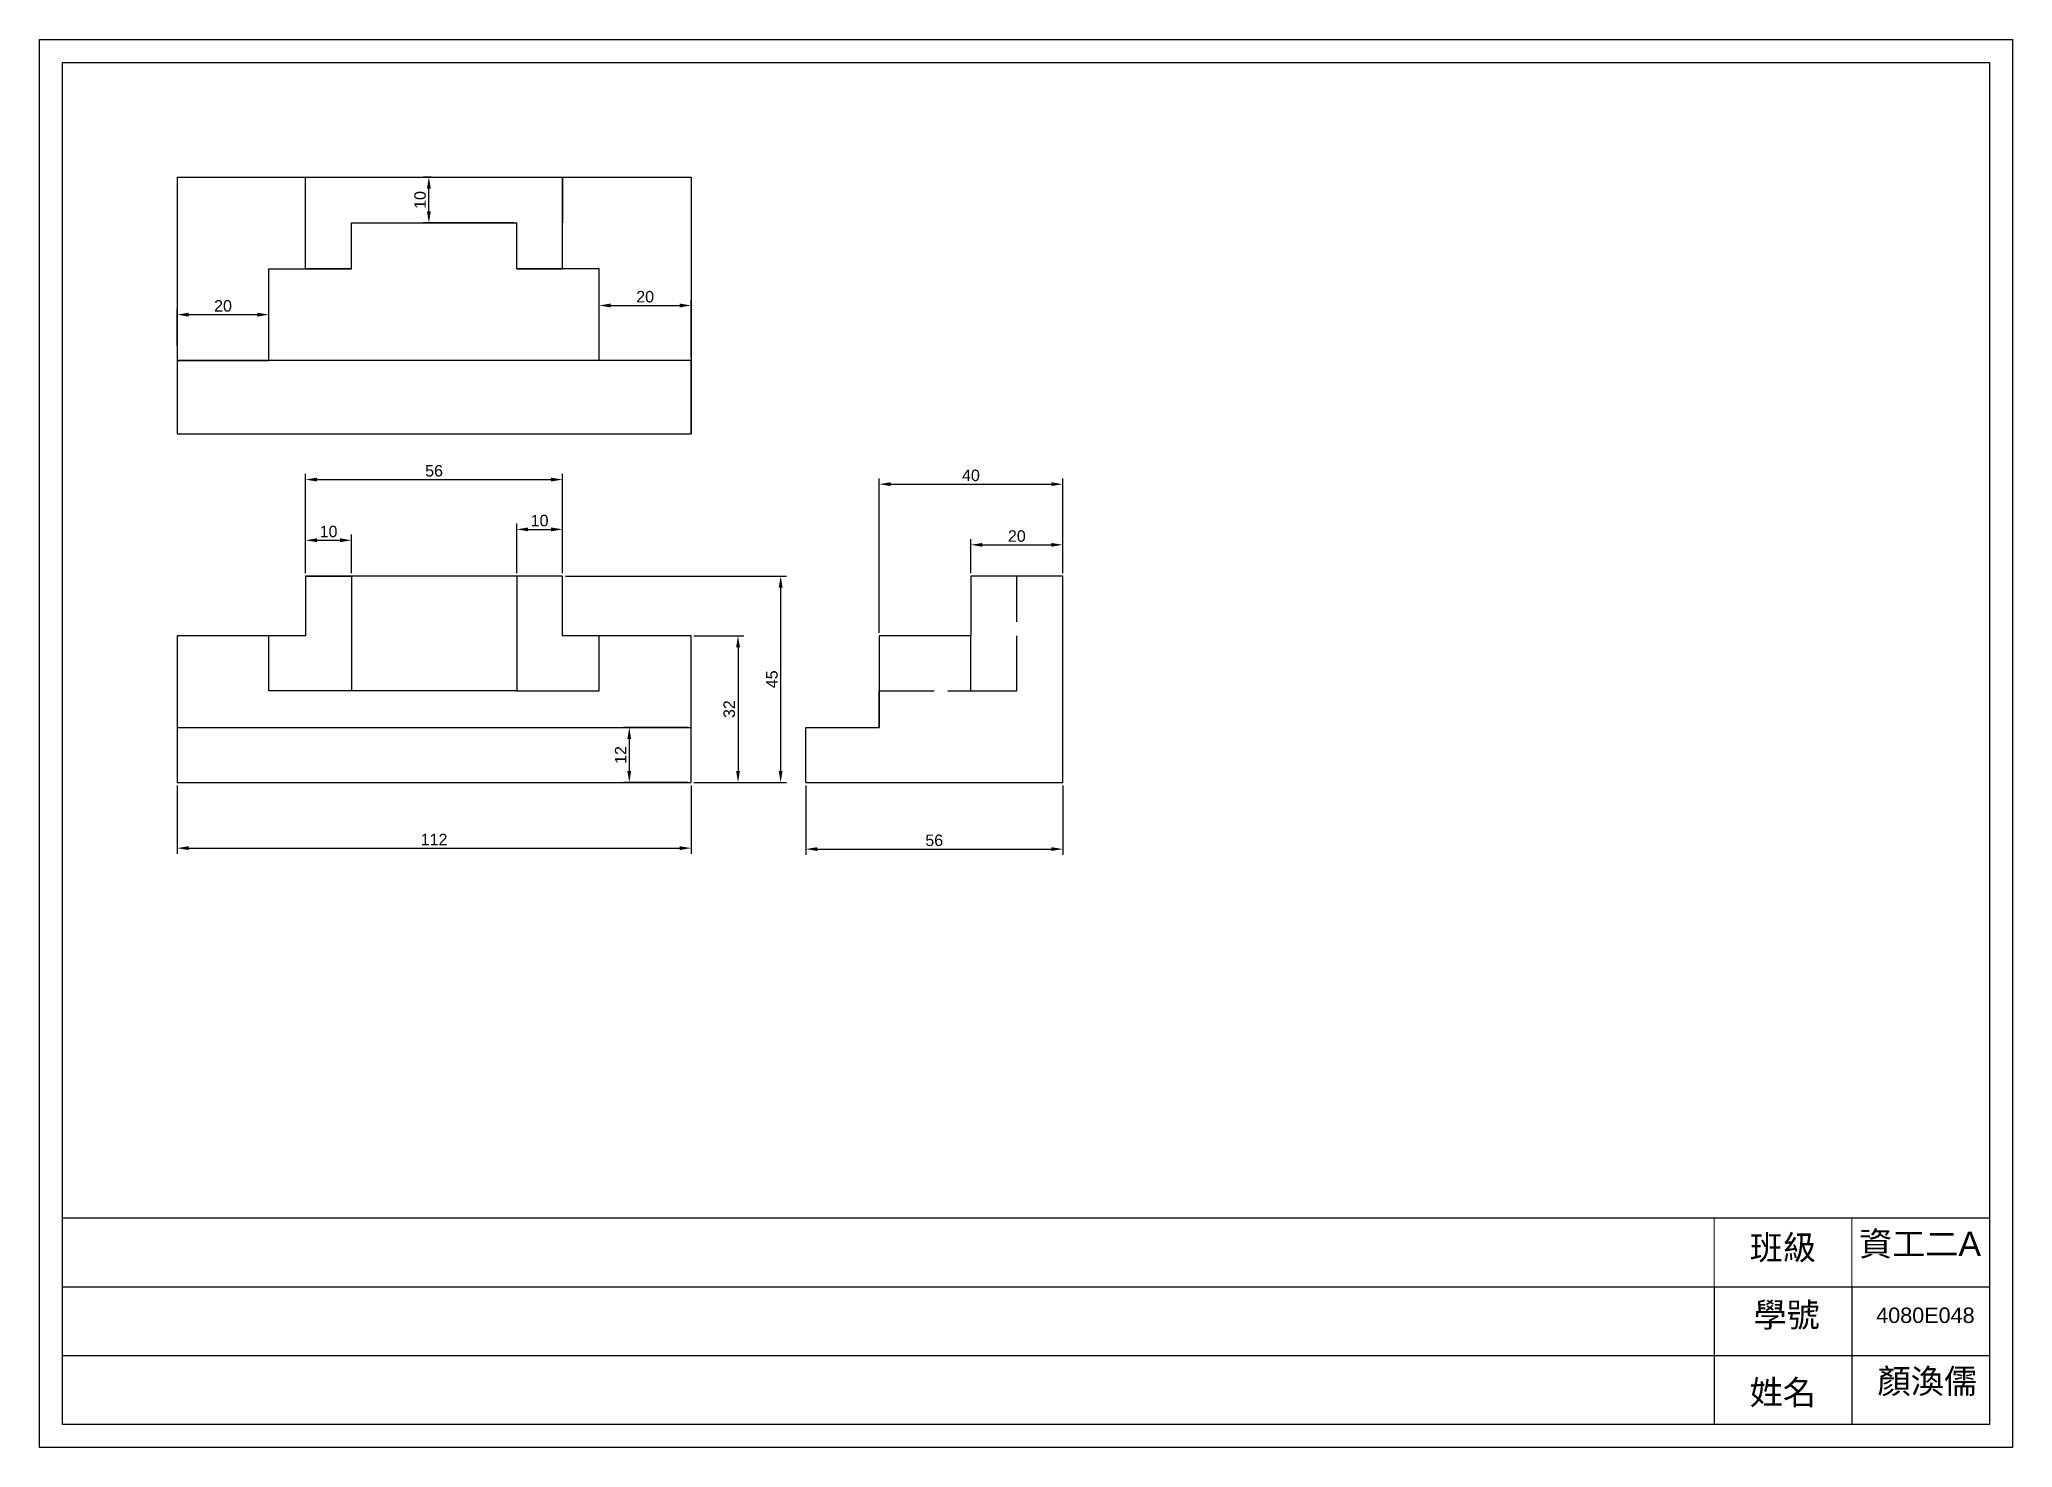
# Model space of a CAD drawing. Header units: millimetres. Extents: x 1802 to 2232, y 1807 to 2114.
import ezdxf

# ---------------------------------------------------------------- set-up
doc = ezdxf.new("R2010")
doc.units = ezdxf.units.MM
doc.linetypes.add('ACAD_ISO02W100', pattern=[15, 12, -3])
doc.styles.get("Standard").update_dxf_attribs({"font": 'arial.ttf'})
doc.dimstyles.new('ISO-25', dxfattribs={"dimtxt": 2.5, "dimasz": 2.5, "dimexe": 1.25, "dimexo": 0.625, "dimtad": 1, "dimtxsty": 'Standard', "dimcen": 2.5, "dimadec": 0, "dimazin": 0, "dimtfac": 1, "dimtmove": 0, "dimatfit": 3, "dimfxl": 1, "dimarcsym": 0})

# ---------------------------------------------------------------- blocks, each defined once
blk = doc.blocks.new('*D32')
at = {"color": 0, "lineweight": -2, "transparency": 16777216}
for p, q in [((1832.44, 1951.15), (1832.44, 1936.21)), ((1944.44, 1951.15), (1944.44, 1936.21)), ((1834.94, 1937.46), (1941.94, 1937.46))]:
    blk.add_line(p, q, dxfattribs=at)
at = {"color": 0, "transparency": 16777216}
for points in [[(1834.94, 1937.87), (1834.94, 1937.04), (1832.44, 1937.46)], [(1941.94, 1937.87), (1941.94, 1937.04), (1944.44, 1937.46)]]:
    blk.add_solid(points, dxfattribs=at)
at = {"layer": 'Defpoints', "color": 0, "transparency": 16777216}
for p in [(1832.44, 1951.77), (1944.44, 1951.77), (1944.44, 1937.46)]:
    blk.add_point(p, dxfattribs=at)
at = {"color": 0, "transparency": 16777216, "insert": (1888.44, 1939.34), "char_height": 2.5, "attachment_point": 5}
blk.add_mtext('112', dxfattribs=at)
blk = doc.blocks.new('*D33')
at = {"color": 0, "lineweight": -2, "transparency": 16777216}
for p, q in [((1860.44, 1997.4), (1860.44, 2005.83)), ((1862.94, 2004.58), (1867.94, 2004.58)), ((1870.44, 1997.4), (1870.44, 2005.83))]:
    blk.add_line(p, q, dxfattribs=at)
at = {"color": 0, "transparency": 16777216}
for points in [[(1862.94, 2005), (1862.94, 2004.16), (1860.44, 2004.58)], [(1867.94, 2005), (1867.94, 2004.16), (1870.44, 2004.58)]]:
    blk.add_solid(points, dxfattribs=at)
at = {"layer": 'Defpoints', "color": 0, "transparency": 16777216}
for p in [(1870.44, 2004.58), (1860.44, 1996.77), (1870.44, 1996.77)]:
    blk.add_point(p, dxfattribs=at)
at = {"color": 0, "transparency": 16777216, "insert": (1865.44, 2006.48), "char_height": 2.5, "attachment_point": 5}
blk.add_mtext('10', dxfattribs=at)
blk = doc.blocks.new('*D34')
at = {"color": 0, "lineweight": -2, "transparency": 16777216}
for p, q in [((1906.44, 1997.4), (1906.44, 2008.2)), ((1916.44, 1997.4), (1916.44, 2008.2)), ((1908.94, 2006.95), (1913.94, 2006.95))]:
    blk.add_line(p, q, dxfattribs=at)
at = {"color": 0, "transparency": 16777216}
for points in [[(1908.94, 2007.37), (1908.94, 2006.53), (1906.44, 2006.95)], [(1913.94, 2007.37), (1913.94, 2006.53), (1916.44, 2006.95)]]:
    blk.add_solid(points, dxfattribs=at)
at = {"layer": 'Defpoints', "color": 0, "transparency": 16777216}
for p in [(1916.44, 2006.95), (1906.44, 1996.77), (1916.44, 1996.77)]:
    blk.add_point(p, dxfattribs=at)
at = {"color": 0, "transparency": 16777216, "insert": (1911.44, 2008.85), "char_height": 2.5, "attachment_point": 5}
blk.add_mtext('10', dxfattribs=at)
blk = doc.blocks.new('*D35')
at = {"color": 0, "lineweight": -2, "transparency": 16777216}
for p, q in [((1860.44, 1997.4), (1860.44, 2019.06)), ((1862.94, 2017.81), (1913.94, 2017.81)), ((1916.44, 1997.4), (1916.44, 2019.06))]:
    blk.add_line(p, q, dxfattribs=at)
at = {"color": 0, "transparency": 16777216}
for points in [[(1862.94, 2018.23), (1862.94, 2017.39), (1860.44, 2017.81)], [(1913.94, 2018.23), (1913.94, 2017.39), (1916.44, 2017.81)]]:
    blk.add_solid(points, dxfattribs=at)
at = {"layer": 'Defpoints', "color": 0, "transparency": 16777216}
for p in [(1916.44, 2017.81), (1860.44, 1996.77), (1916.44, 1996.77)]:
    blk.add_point(p, dxfattribs=at)
at = {"color": 0, "transparency": 16777216, "insert": (1888.44, 2019.71), "char_height": 2.5, "attachment_point": 5}
blk.add_mtext('56', dxfattribs=at)
blk = doc.blocks.new('*D36')
at = {"color": 0, "lineweight": -2, "transparency": 16777216}
for p, q in [((1943.81, 1963.77), (1929.73, 1963.77)), ((1930.98, 1961.27), (1930.98, 1954.27)), ((1943.81, 1951.77), (1929.73, 1951.77))]:
    blk.add_line(p, q, dxfattribs=at)
at = {"color": 0, "transparency": 16777216}
for points in [[(1930.56, 1961.27), (1931.39, 1961.27), (1930.98, 1963.77)], [(1930.56, 1954.27), (1931.39, 1954.27), (1930.98, 1951.77)]]:
    blk.add_solid(points, dxfattribs=at)
at = {"layer": 'Defpoints', "color": 0, "transparency": 16777216}
for p in [(1944.44, 1963.77), (1930.98, 1951.77), (1944.44, 1951.77)]:
    blk.add_point(p, dxfattribs=at)
at = {"color": 0, "transparency": 16777216, "insert": (1929.1, 1957.77), "char_height": 2.5, "attachment_point": 5, "rotation": 90}
blk.add_mtext('12', dxfattribs=at)
blk = doc.blocks.new('*D37')
at = {"color": 0, "lineweight": -2, "transparency": 16777216}
for p, q in [((1945.06, 1983.77), (1955.93, 1983.77)), ((1954.68, 1981.27), (1954.68, 1954.27)), ((1945.06, 1951.77), (1955.93, 1951.77))]:
    blk.add_line(p, q, dxfattribs=at)
at = {"color": 0, "transparency": 16777216}
for points in [[(1954.27, 1981.27), (1955.1, 1981.27), (1954.68, 1983.77)], [(1954.27, 1954.27), (1955.1, 1954.27), (1954.68, 1951.77)]]:
    blk.add_solid(points, dxfattribs=at)
at = {"layer": 'Defpoints', "color": 0, "transparency": 16777216}
for p in [(1944.44, 1983.77), (1944.44, 1951.77), (1954.68, 1951.77)]:
    blk.add_point(p, dxfattribs=at)
at = {"color": 0, "transparency": 16777216, "insert": (1952.78, 1967.77), "char_height": 2.5, "attachment_point": 5, "rotation": 90}
blk.add_mtext('32', dxfattribs=at)
blk = doc.blocks.new('*D38')
at = {"color": 0, "lineweight": -2, "transparency": 16777216}
for p, q in [((1917.06, 1996.77), (1965.22, 1996.77)), ((1963.97, 1994.27), (1963.97, 1954.27)), ((1945.06, 1951.77), (1965.22, 1951.77))]:
    blk.add_line(p, q, dxfattribs=at)
at = {"color": 0, "transparency": 16777216}
for points in [[(1963.55, 1994.27), (1964.39, 1994.27), (1963.97, 1996.77)], [(1963.55, 1954.27), (1964.39, 1954.27), (1963.97, 1951.77)]]:
    blk.add_solid(points, dxfattribs=at)
at = {"layer": 'Defpoints', "color": 0, "transparency": 16777216}
for p in [(1916.44, 1996.77), (1944.44, 1951.77), (1963.97, 1951.77)]:
    blk.add_point(p, dxfattribs=at)
at = {"color": 0, "transparency": 16777216, "insert": (1962.07, 1974.27), "char_height": 2.5, "attachment_point": 5, "rotation": 90}
blk.add_mtext('45', dxfattribs=at)
blk = doc.blocks.new('*D39')
at = {"color": 0, "lineweight": -2, "transparency": 16777216}
for p, q in [((1832.44, 2046.96), (1832.44, 2055.02)), ((1834.94, 2053.77), (1849.94, 2053.77)), ((1852.44, 2046.96), (1852.44, 2055.02))]:
    blk.add_line(p, q, dxfattribs=at)
at = {"color": 0, "transparency": 16777216}
for points in [[(1834.94, 2054.19), (1834.94, 2053.35), (1832.44, 2053.77)], [(1849.94, 2054.19), (1849.94, 2053.35), (1852.44, 2053.77)]]:
    blk.add_solid(points, dxfattribs=at)
at = {"layer": 'Defpoints', "color": 0, "transparency": 16777216}
for p in [(1852.44, 2053.77), (1832.44, 2046.34), (1852.44, 2046.34)]:
    blk.add_point(p, dxfattribs=at)
at = {"color": 0, "transparency": 16777216, "insert": (1842.44, 2055.67), "char_height": 2.5, "attachment_point": 5}
blk.add_mtext('20', dxfattribs=at)
blk = doc.blocks.new('*D40')
at = {"color": 0, "lineweight": -2, "transparency": 16777216}
for p, q in [((1924.44, 2044.4), (1924.44, 2057.02)), ((1926.94, 2055.77), (1941.94, 2055.77)), ((1944.44, 2044.4), (1944.44, 2057.02))]:
    blk.add_line(p, q, dxfattribs=at)
at = {"color": 0, "transparency": 16777216}
for points in [[(1926.94, 2056.19), (1926.94, 2055.35), (1924.44, 2055.77)], [(1941.94, 2056.19), (1941.94, 2055.35), (1944.44, 2055.77)]]:
    blk.add_solid(points, dxfattribs=at)
at = {"layer": 'Defpoints', "color": 0, "transparency": 16777216}
for p in [(1944.44, 2055.77), (1924.44, 2043.77), (1944.44, 2043.77)]:
    blk.add_point(p, dxfattribs=at)
at = {"color": 0, "transparency": 16777216, "insert": (1934.44, 2057.67), "char_height": 2.5, "attachment_point": 5}
blk.add_mtext('20', dxfattribs=at)
blk = doc.blocks.new('*D41')
at = {"color": 0, "lineweight": -2, "transparency": 16777216}
for p, q in [((1887.81, 2083.77), (1886.06, 2083.77)), ((1887.31, 2076.27), (1887.31, 2081.27)), ((1905.81, 2073.77), (1886.06, 2073.77))]:
    blk.add_line(p, q, dxfattribs=at)
at = {"color": 0, "transparency": 16777216}
for points in [[(1886.89, 2081.27), (1887.72, 2081.27), (1887.31, 2083.77)], [(1886.89, 2076.27), (1887.72, 2076.27), (1887.31, 2073.77)]]:
    blk.add_solid(points, dxfattribs=at)
at = {"layer": 'Defpoints', "color": 0, "transparency": 16777216}
for p in [(1887.31, 2083.77), (1888.44, 2083.77), (1906.44, 2073.77)]:
    blk.add_point(p, dxfattribs=at)
at = {"color": 0, "transparency": 16777216, "insert": (1885.4, 2078.77), "char_height": 2.5, "attachment_point": 5, "rotation": 90}
blk.add_mtext('10', dxfattribs=at)
blk = doc.blocks.new('*D42')
at = {"color": 0, "lineweight": -2, "transparency": 16777216}
for p, q in [((1969.44, 1951.15), (1969.44, 1936)), ((2025.44, 1951.15), (2025.44, 1936)), ((1971.94, 1937.25), (2022.94, 1937.25))]:
    blk.add_line(p, q, dxfattribs=at)
at = {"color": 0, "transparency": 16777216}
for points in [[(1971.94, 1937.67), (1971.94, 1936.84), (1969.44, 1937.25)], [(2022.94, 1937.67), (2022.94, 1936.84), (2025.44, 1937.25)]]:
    blk.add_solid(points, dxfattribs=at)
at = {"layer": 'Defpoints', "color": 0, "transparency": 16777216}
for p in [(1969.44, 1951.77), (2025.44, 1951.77), (2025.44, 1937.25)]:
    blk.add_point(p, dxfattribs=at)
at = {"color": 0, "transparency": 16777216, "insert": (1997.44, 1939.15), "char_height": 2.5, "attachment_point": 5}
blk.add_mtext('56', dxfattribs=at)
blk = doc.blocks.new('*D43')
at = {"color": 0, "lineweight": -2, "transparency": 16777216}
for p, q in [((2005.44, 1997.4), (2005.44, 2004.84)), ((2025.44, 1997.4), (2025.44, 2004.84)), ((2007.94, 2003.59), (2022.94, 2003.59))]:
    blk.add_line(p, q, dxfattribs=at)
at = {"color": 0, "transparency": 16777216}
for points in [[(2007.94, 2004), (2007.94, 2003.17), (2005.44, 2003.59)], [(2022.94, 2004), (2022.94, 2003.17), (2025.44, 2003.59)]]:
    blk.add_solid(points, dxfattribs=at)
at = {"layer": 'Defpoints', "color": 0, "transparency": 16777216}
for p in [(2025.44, 2003.59), (2005.44, 1996.77), (2025.44, 1996.77)]:
    blk.add_point(p, dxfattribs=at)
at = {"color": 0, "transparency": 16777216, "insert": (2015.44, 2005.49), "char_height": 2.5, "attachment_point": 5}
blk.add_mtext('20', dxfattribs=at)
blk = doc.blocks.new('*D44')
at = {"color": 0, "lineweight": -2, "transparency": 16777216}
for p, q in [((1985.44, 1984.4), (1985.44, 2018.06)), ((1987.94, 2016.81), (2022.94, 2016.81)), ((2025.44, 1997.4), (2025.44, 2018.06))]:
    blk.add_line(p, q, dxfattribs=at)
at = {"color": 0, "transparency": 16777216}
for points in [[(1987.94, 2017.23), (1987.94, 2016.4), (1985.44, 2016.81)], [(2022.94, 2017.23), (2022.94, 2016.4), (2025.44, 2016.81)]]:
    blk.add_solid(points, dxfattribs=at)
at = {"layer": 'Defpoints', "color": 0, "transparency": 16777216}
for p in [(2025.44, 2016.81), (2025.44, 1996.77), (1985.44, 1983.77)]:
    blk.add_point(p, dxfattribs=at)
at = {"color": 0, "transparency": 16777216, "insert": (2005.44, 2018.72), "char_height": 2.5, "attachment_point": 5}
blk.add_mtext('40', dxfattribs=at)

msp = doc.modelspace()

# ---------------------------------------------------------------- linework, layer by layer
for p, q in [((1807.44, 2108.771), (2227.44, 2108.771)), ((1807.44, 1811.771), (1807.44, 2108.771)), ((2227.44, 2108.771), (2227.44, 1811.771)), ((1832.44, 2083.771), (1832.44, 2027.771)), ((1832.44, 2083.771), (1944.44, 2083.771)), ((1860.44, 2063.771), (1860.44, 2083.771)), ((1916.44, 2063.771), (1916.44, 2083.771)), ((1916.44, 2083.771), (1916.44, 2073.771)), ((1944.44, 2083.771), (1944.44, 2027.771)), ((1870.44, 2063.771), (1870.44, 2073.771)), ((1870.44, 2073.771), (1906.44, 2073.771)), ((1906.44, 2063.771), (1906.44, 2073.771)), ((1852.44, 2043.771), (1852.44, 2063.771)), ((1852.44, 2063.771), (1870.44, 2063.771)), ((1870.44, 2063.771), (1860.44, 2063.771)), ((1924.44, 2063.771), (1906.44, 2063.771)), ((1906.44, 2063.771), (1916.44, 2063.771)), ((1924.44, 2043.771), (1924.44, 2063.771)), ((1944.44, 2043.771), (1832.44, 2043.771)), ((1832.44, 2043.771), (1852.44, 2043.771)), ((1944.44, 2043.771), (1924.44, 2043.771)), ((1944.44, 2027.771), (1944.44, 2043.771)), ((1832.44, 2027.771), (1944.44, 2027.771)), ((1916.44, 1996.771), (1860.44, 1996.771)), ((1860.44, 1996.771), (1860.44, 1983.771)), ((1860.44, 1996.771), (1870.44, 1996.771)), ((1870.44, 1996.771), (1870.44, 1971.771)), ((1916.44, 1996.771), (1906.44, 1996.771)), ((1906.44, 1996.771), (1906.44, 1971.771)), ((1916.44, 1983.771), (1916.44, 1996.771)), ((2025.44, 1996.771), (2005.44, 1996.771)), ((2005.44, 1996.771), (2005.44, 1983.771)), ((2025.44, 1951.771), (2025.44, 1996.771)), ((1860.44, 1983.771), (1832.44, 1983.771)), ((1832.44, 1983.771), (1832.44, 1951.771)), ((1852.44, 1971.771), (1852.44, 1983.771)), ((1944.44, 1983.771), (1916.44, 1983.771)), ((1924.44, 1971.771), (1924.44, 1983.771)), ((1944.44, 1951.771), (1944.44, 1983.771)), ((2005.44, 1983.771), (1985.44, 1983.771)), ((1985.44, 1983.771), (1985.44, 1963.771)), ((1870.44, 1971.771), (1852.44, 1971.771)), ((1906.44, 1971.771), (1870.44, 1971.771)), ((1906.44, 1971.771), (1924.44, 1971.771)), ((1832.44, 1963.771), (1944.44, 1963.771)), ((1969.44, 1951.771), (1969.44, 1963.771)), ((1969.44, 1963.771), (1985.44, 1963.771)), ((1832.44, 1951.771), (1944.44, 1951.771)), ((1969.44, 1951.771), (2025.44, 1951.771)), ((2227.44, 1856.771), (1807.44, 1856.771)), ((2227.44, 1841.771), (1807.44, 1841.771)), ((2167.44, 1841.771), (2167.44, 1811.771)), ((2197.44, 1841.771), (2197.44, 1811.771)), ((2227.44, 1826.771), (1807.44, 1826.771)), ((2227.44, 1811.771), (1807.44, 1811.771))]:
    msp.add_line(p, q)
at = {"linetype": 'ACAD_ISO02W100'}
for p, q in [((2015.44, 1971.771), (2015.44, 1996.771)), ((2005.44, 1971.771), (2005.44, 1983.771)), ((1985.44, 1963.771), (1985.44, 1971.771)), ((1985.44, 1971.771), (2005.44, 1971.771)), ((2005.44, 1971.771), (2015.44, 1971.771))]:
    msp.add_line(p, q, dxfattribs=at)
at = {"lineweight": 15}
for p, q in [((2167.44, 1841.771), (2167.44, 1856.771)), ((2197.44, 1841.771), (2197.44, 1856.771))]:
    msp.add_line(p, q, dxfattribs=at)
msp.add_lwpolyline([(1802.44, 2113.771), (2232.44, 2113.771), (2232.44, 1806.771), (1802.44, 1806.771)], close=True)

# ---------------------------------------------------------------- texts
for s, height, p in [('班級', 5.2971, (2175.153, 1847.72)), ('資工二A', 5.2971, (2198.969, 1848.535)), ('學號', 5.2971, (2175.969, 1833.051)), ('4080E048', 3.3675, (2202.723, 1833.932)), ('顏渙儒', 5.2971, (2203.025, 1818.586)), ('姓名', 5.2971, (2175.153, 1816.141))]:
    msp.add_text(s, height=height, dxfattribs=at).set_placement(p)

# ---------------------------------------------------------------- dimensions: what is measured, and where the dimension line sits
at = {"color": 150}
for base, p1, p2, picture, middle in [((1887.306, 2083.771), (1906.44, 2073.771), (1888.44, 2083.771), '*D41', (1885.404, 2078.771)), ((1963.97, 1951.771), (1916.44, 1996.771), (1944.44, 1951.771), '*D38', (1962.074, 1974.271)), ((1954.684, 1951.771), (1944.44, 1983.771), (1944.44, 1951.771), '*D37', (1952.782, 1967.771))]:
    dim = msp.add_linear_dim(base=base, p1=p1, p2=p2, angle=90, dimstyle='ISO-25', dxfattribs=at)
    dim.commit()
    dim.dimension.update_dxf_attribs({"geometry": picture, "text_midpoint": middle})
for base, p1, p2, picture, middle in [((1852.44, 2053.771), (1832.44, 2046.337), (1852.44, 2046.337), '*D39', (1842.44, 2055.672)), ((1944.44, 2055.771), (1924.44, 2043.771), (1944.44, 2043.771), '*D40', (1934.44, 2057.672)), ((1916.44, 2017.809), (1860.44, 1996.771), (1916.44, 1996.771), '*D35', (1888.44, 2019.71)), ((2025.44, 2016.815), (1985.44, 1983.771), (2025.44, 1996.771), '*D44', (2005.44, 2018.716)), ((1870.44, 2004.581), (1860.44, 1996.771), (1870.44, 1996.771), '*D33', (1865.44, 2006.483)), ((1916.44, 2006.95), (1906.44, 1996.771), (1916.44, 1996.771), '*D34', (1911.44, 2008.852)), ((2025.44, 2003.587), (2005.44, 1996.771), (2025.44, 1996.771), '*D43', (2015.44, 2005.489)), ((1944.44, 1937.456), (1832.44, 1951.771), (1944.44, 1951.771), '*D32', (1888.44, 1939.336)), ((2025.44, 1937.252), (1969.44, 1951.771), (2025.44, 1951.771), '*D42', (1997.44, 1939.153))]:
    dim = msp.add_linear_dim(base=base, p1=p1, p2=p2, dimstyle='ISO-25', dxfattribs=at)
    dim.commit()
    dim.dimension.update_dxf_attribs({"geometry": picture, "text_midpoint": middle})
dim = msp.add_linear_dim(base=(1930.976, 1951.771), p1=(1944.44, 1963.771), p2=(1944.44, 1951.771), angle=90, dimstyle='ISO-25', dxfattribs=at)
dim.commit()
dim.dimension.update_dxf_attribs({"geometry": '*D36', "text_midpoint": (1930.976, 1957.771), "dimtype": 160})

doc.saveas('drawing.dxf')
